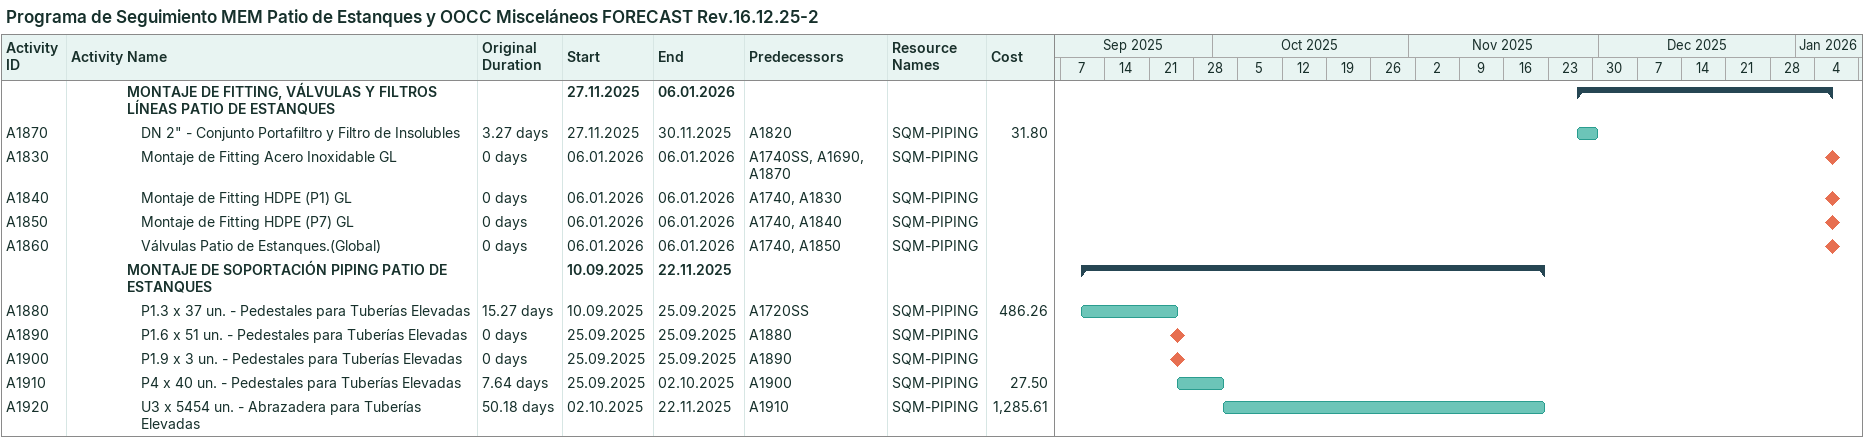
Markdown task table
Programa de Seguimiento MEM Patio de Estanques y OOCC Misceláneos FORECAST Rev.16.12.25-2

| ID | Level | Task | Original duration | Start | Finish | Predecessors | Resources | Cost |
|---|---|---|---|---|---|---|---|---|
|  | 5 | **MONTAJE DE FITTING, VÁLVULAS Y FILTROS LÍNEAS PATIO DE ESTANQUES** |  | 2025-11-27 | 2026-01-06 |  |  |  |
| A1870 | 6 | DN 2" - Conjunto Portafiltro y Filtro de Insolubles | 3.27d | 2025-11-27 | 2025-11-30 | A1820 | SQM-PIPING | 31.80 |
| A1830 | 6 | Montaje de Fitting Acero Inoxidable GL | 0d | 2026-01-06 | 2026-01-06 | A1740SS, A1690, A1870 | SQM-PIPING |  |
| A1840 | 6 | Montaje de Fitting HDPE (P1) GL | 0d | 2026-01-06 | 2026-01-06 | A1740, A1830 | SQM-PIPING |  |
| A1850 | 6 | Montaje de Fitting HDPE (P7) GL | 0d | 2026-01-06 | 2026-01-06 | A1740, A1840 | SQM-PIPING |  |
| A1860 | 6 | Válvulas Patio de Estanques.(Global) | 0d | 2026-01-06 | 2026-01-06 | A1740, A1850 | SQM-PIPING |  |
|  | 5 | **MONTAJE DE SOPORTACIÓN PIPING PATIO DE ESTANQUES** |  | 2025-09-10 | 2025-11-22 |  |  |  |
| A1880 | 6 | P1.3 x 37 un. - Pedestales para Tuberías Elevadas | 15.27d | 2025-09-10 | 2025-09-25 | A1720SS | SQM-PIPING | 486.26 |
| A1890 | 6 | P1.6 x 51 un. - Pedestales para Tuberías Elevadas | 0d | 2025-09-25 | 2025-09-25 | A1880 | SQM-PIPING |  |
| A1900 | 6 | P1.9 x 3 un. - Pedestales para Tuberías Elevadas | 0d | 2025-09-25 | 2025-09-25 | A1890 | SQM-PIPING |  |
| A1910 | 6 | P4 x 40 un. - Pedestales para Tuberías Elevadas | 7.64d | 2025-09-25 | 2025-10-02 | A1900 | SQM-PIPING | 27.50 |
| A1920 | 6 | U3 x 5454 un. - Abrazadera para Tuberías Elevadas | 50.18d | 2025-10-02 | 2025-11-22 | A1910 | SQM-PIPING | 1285.61 |
